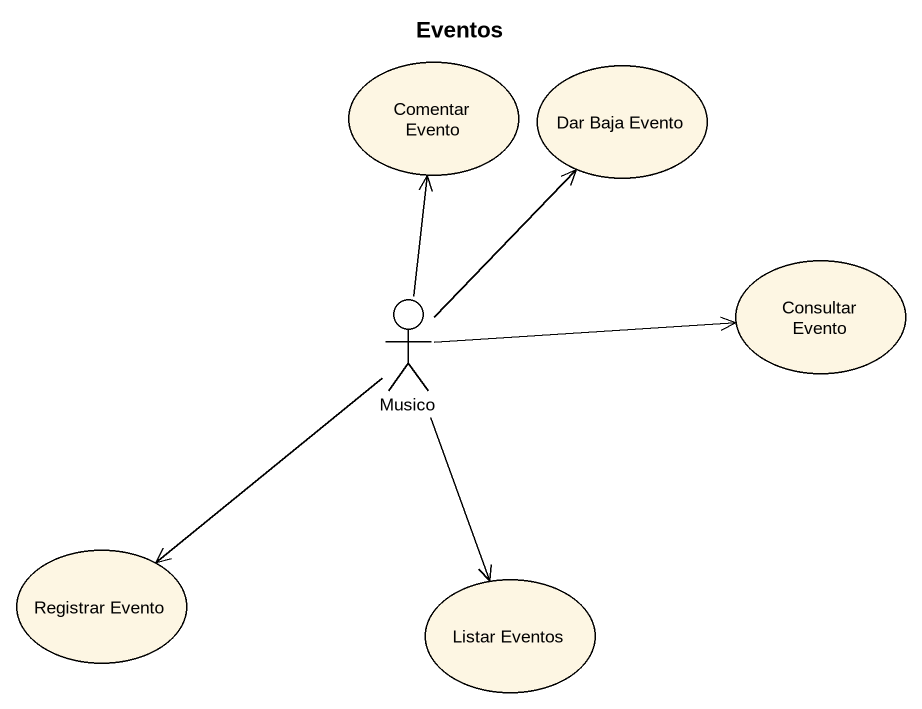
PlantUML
@startuml
title Eventos
usecase "Comentar Evento" as Comentar_Evento
usecase "Dar Baja Evento" as Dar_Baja_Evento
usecase "Consultar Evento" as Consultar_Evento
actor Musico
usecase "Registrar Evento" as Registrar_Evento
usecase "Listar Eventos" as Listar_Eventos
Musico -up-> Comentar_Evento
Musico -up-> Dar_Baja_Evento
Musico -right-> Consultar_Evento
Musico --> Registrar_Evento
Musico --> Listar_Eventos
@enduml
